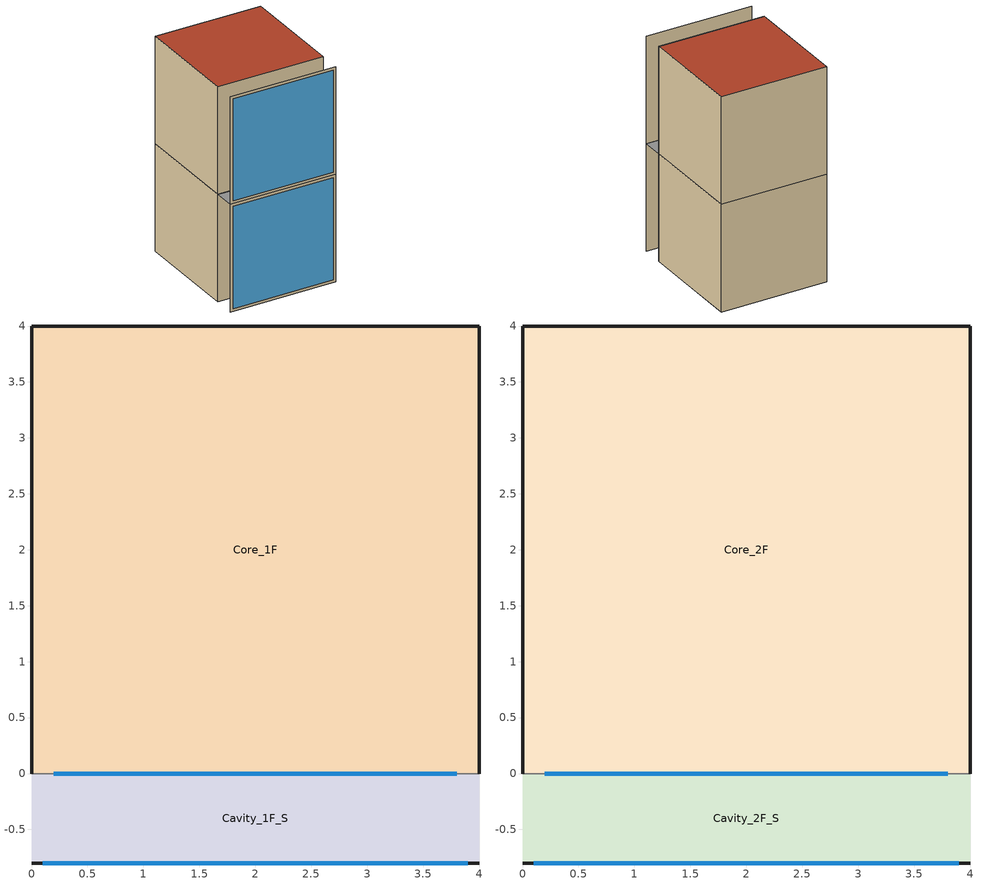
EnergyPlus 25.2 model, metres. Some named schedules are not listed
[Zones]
Core_1F
 floor ground (Generic Ground Slab): 0,4 4,4 4,0 0,0 z0
 wall outside (Generic Exterior Wall): 4,0 4,4 0,4 0,0 z0:4
 wall to Cavity_1F_S (Generic Exterior Wall): 0,0 4,0 z0:4
 window inside (Generic Double Pane): 0.2,0 3.8,0 z0.2:3.8
Cavity_1F_S
 wall outside (Generic Exterior Wall): 0,-0.8 4,-0.8 z0:4
 window (Single Clear Glass Construction): 0.1,-0.8 3.9,-0.8 z0.1:3.9
Core_2F
 floor to Core_1F (Generic Ground Slab): 0,0 4,0 4,4 0,4 z4
 wall outside (Generic Exterior Wall): 4,0 4,4 0,4 0,0 z4:8
 wall to Cavity_2F_S (Generic Exterior Wall): 0,0 4,0 z4:8
 window inside (Generic Double Pane): 0.2,0 3.8,0 z4.2:7.8
 roof outside (Generic Roof): 0,4 4,4 4,0 0,0 z8
Cavity_2F_S
 floor to Cavity_1F_S (Air_Boundary_Interzone): 0,-0.8 4,-0.8 4,0 0,0 z4
 wall outside (Generic Exterior Wall): 0,-0.8 4,-0.8 z4:8
 window (Single Clear Glass Construction): 0.1,-0.8 3.9,-0.8 z4.1:7.9
shading: 0.1,-0.8 3.9,-0.8 z0.1:3.9; 0.1,-0.8 3.9,-0.8 z4.1:7.9
[Building]
Gwangju_2Story_DSF_KineticBIPV: North Axis {deg}=0; Terrain=City; Loads Convergence Tolerance Value {W}=0.04; Temperature Convergence Tolerance Value {deltaC}=0.4; Solar Distribution=FullExterior; Maximum Number of Warmup Days=25
[Material] Thermal Absorptance=0.9
Name | Roughness | Thickness {m} | Conductivity {W/m-K} | Density {kg/m3} | Specific Heat {J/kg-K} | Solar Absorptance | Visible Absorptance
Generic Brick | MediumRough | 0.1 | 0.9 | 1920 | 790 | 0.65 | 0.65
Generic Ceiling Air Gap | Smooth | 0.1 | 0.556 | 1.28 | 1000 | 0.7 | 0.7
Generic Gypsum Board | MediumSmooth | 0.0127 | 0.16 | 800 | 1090 | 0.5 | 0.5
Generic HW Concrete | MediumRough | 0.2 | 1.95 | 2240 | 900 | 0.8 | 0.8
Generic LW Concrete | MediumRough | 0.1 | 0.53 | 1280 | 840 | 0.8 | 0.8
Generic Roof Membrane | MediumRough | 0.01 | 0.16 | 1120 | 1460 | 0.65 | 0.65
Generic Wall Air Gap | Smooth | 0.1 | 0.667 | 1.28 | 1000 | 0.7 | 0.7
Generic 50mm Insulation | VeryRough | 0.05 | 0.03 | 43 | 1210 | 0.5 | 0.5
[WindowMaterial:Gas]
Generic Window Air Gap: Gas Type=Air; Thickness {m}=0.0127
[WindowMaterial:Glazing] Optical Data Type=SpectralAverage; Thickness {m}=0.006; Infrared Transmittance at Normal Incidence=0; Front Side Infrared Hemispherical Emissivity=0.84; Conductivity {W/m-K}=1; Dirt Correction Factor for Solar and Visible Transmittance=1; Solar Diffusing=No
Name | Solar Transmittance at Normal Incidence | Front Side Solar Reflectance at Normal Incidence | Back Side Solar Reflectance at Normal Incidence | Visible Transmittance at Normal Incidence | Front Side Visible Reflectance at Normal Incidence | Back Side Visible Reflectance at Normal Incidence | Back Side Infrared Hemispherical Emissivity
Generic Clear Glass | 0.77 | 0.07 | 0.07 | 0.88 | 0.08 | 0.08 | 0.84
Generic Low-e Glass | 0.45 | 0.36 | 0.36 | 0.71 | 0.21 | 0.21 | 0.047
[Construction]
Generic Double Pane: Generic Low-e Glass, Generic Window Air Gap, Generic Clear Glass
Single Clear Glass Construction: Generic Clear Glass
Generic Exterior Wall: Generic Brick, Generic LW Concrete, Generic 50mm Insulation, Generic Wall Air Gap, Generic Gypsum Board
Generic Ground Slab: Generic 50mm Insulation, Generic HW Concrete
Generic Roof: Generic Roof Membrane, Generic 50mm Insulation, Generic LW Concrete, Generic Ceiling Air Gap, Generic Gypsum Board
[Construction:AirBoundary]
Air_Boundary_Interzone: 
[Zone]
Core_1F: 0, 0, 0, 1, 1, 4, 64
Core_2F: 0, 0, 0, 0, 1, 1, 4, 64
Cavity_1F_S; Cavity_2F_S: 0, 0, 0, 0, 1, 1, 4, 12.8
[Space]
Core_1F_Space: Core_1F
Core_2F_Space: Core_2F
Cavity_1F_S_Space: Cavity_1F_S
Cavity_2F_S_Space: Cavity_2F_S
[PhotovoltaicPerformance:EquivalentOne-Diode]
Shinsung_SolarSkin_390W_Performance: CrystallineSilicon, 66, 2.186184, 0.85, 1.12, 500, 10.42, 46.64, 25, 1000, 9.99, 39.11, 0.006252, -0.13992, 20, 45, 800, 80, 50000
[Generator:Photovoltaic] Performance Object=Shinsung_SolarSkin_390W_Performance; Heat Transfer Integration Mode=Decoupled; Parallel Modules (Area scaling factor from case3)=1.219781; Series Modules=1
Name | Surface
PV_Generator_1F | BIPV_Louver_1F
PV_Generator_2F | BIPV_Louver_2F
[ElectricLoadCenter:Generators]
BIPV_Generators: PV_Generator_1F, Generator:Photovoltaic, 390, PV_Generator_2F, Generator:Photovoltaic, 390
[ElectricLoadCenter:Inverter:Simple]
Main_Inverter: Radiative Fraction=0; Efficiency=0.96
[ElectricLoadCenter:Distribution]
BIPV_Load_Center: Generator List=BIPV_Generators; Generator Operation Scheme Type=Baseload; Demand Limit Scheme Purchased Electric Demand Limit {W}=0; Electrical Buss Type=DirectCurrentWithInverter; Inverter=Main_Inverter
[PythonPlugin:Instance]
DSF_BIPV_Control_Instance: Run During Warmup Days=Yes; Python Module=dsf_bipv_integrated_control; Plugin Class=IntegratedDSFAndBIPVControlPlugin
[EnergyManagementSystem:GlobalVariable]
BIPV_Tilt_Angle: DSF_Bottom_Damper; DSF_Top_Damper; DSF_Operating_Mode
[AirflowNetwork:SimulationControl]
AFN_Control: AirflowNetwork Control=MultizoneWithoutDistribution; Wind Pressure Coefficient Type=SurfaceAverageCalculation; Height Selection for Local Wind Pressure Calculation=OpeningHeight; Building Type=LowRise; Maximum Number of Iterations=500; Initialization Type=LinearInitializationMethod; Relative Airflow Convergence Tolerance=1.0E-4; Absolute Airflow Convergence Tolerance=1.0E-6; Convergence Acceleration Limit=-0.5
[AirflowNetwork:MultiZone:Component:SimpleOpening] Air Mass Flow Coefficient When Opening is Closed {kg/s-m}=0.001; Air Mass Flow Exponent When Opening is Closed=0.65; Minimum Opening Factor for Large Opening Ventilation=0.001; Discharge Coefficient for Opening=0.6
AFN_Damper_Component_Bottom; AFN_Damper_Component_Top
[AirflowNetwork:MultiZone:Component:HorizontalOpening]
AFN_Damper_Component_Horizontal: Air Mass Flow Coefficient When Opening is Closed {kg/s-m}=0.001; Air Mass Flow Exponent When Opening is Closed=0.65; Sloping Plane Angle {deg}=90; Discharge Coefficient=0.6
[AirflowNetwork:MultiZone:Surface] Window/Door Opening Factor or Crack Factor=1
Name | Leakage Component | Ventilation Control Mode | Minimum Venting Open Factor | Temp Diff Lower Limit | Temp Diff Upper Limit | Enthalpy Diff Lower Limit | Enthalpy Diff Upper Limit | Venting Availability Schedule
Cavity_1F_Outer_Window | AFN_Damper_Component_Bottom | Constant | 0 | 0 | 100 | 0 | 300000 | DSF_Damper_Bottom_Sched
Cavity_2F_Outer_Window | AFN_Damper_Component_Top | Constant | 0 | 0 | 100 | 0 | 300000 | DSF_Damper_Top_Sched
Cavity_1F_2F_Boundary_Bottom | AFN_Damper_Component_Horizontal
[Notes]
EnergyPlus v25.2 Input Data File (IDF)
Project: Gwangju 2-Story Kinetic BIPV + Double-Skin Facade (DSF) Benchmark
Location: Gwangju, South Korea
Control: dsf_bipv_integrated_control.py (Python Plugin)
Synchronized with: case3_v3_south.idf
SCHEDULE TYPETYPES & COMPACT SCHEDULES
MATERIALS & CONSTRUCTIONS (Exact copy from case3_v3_south.idf)
